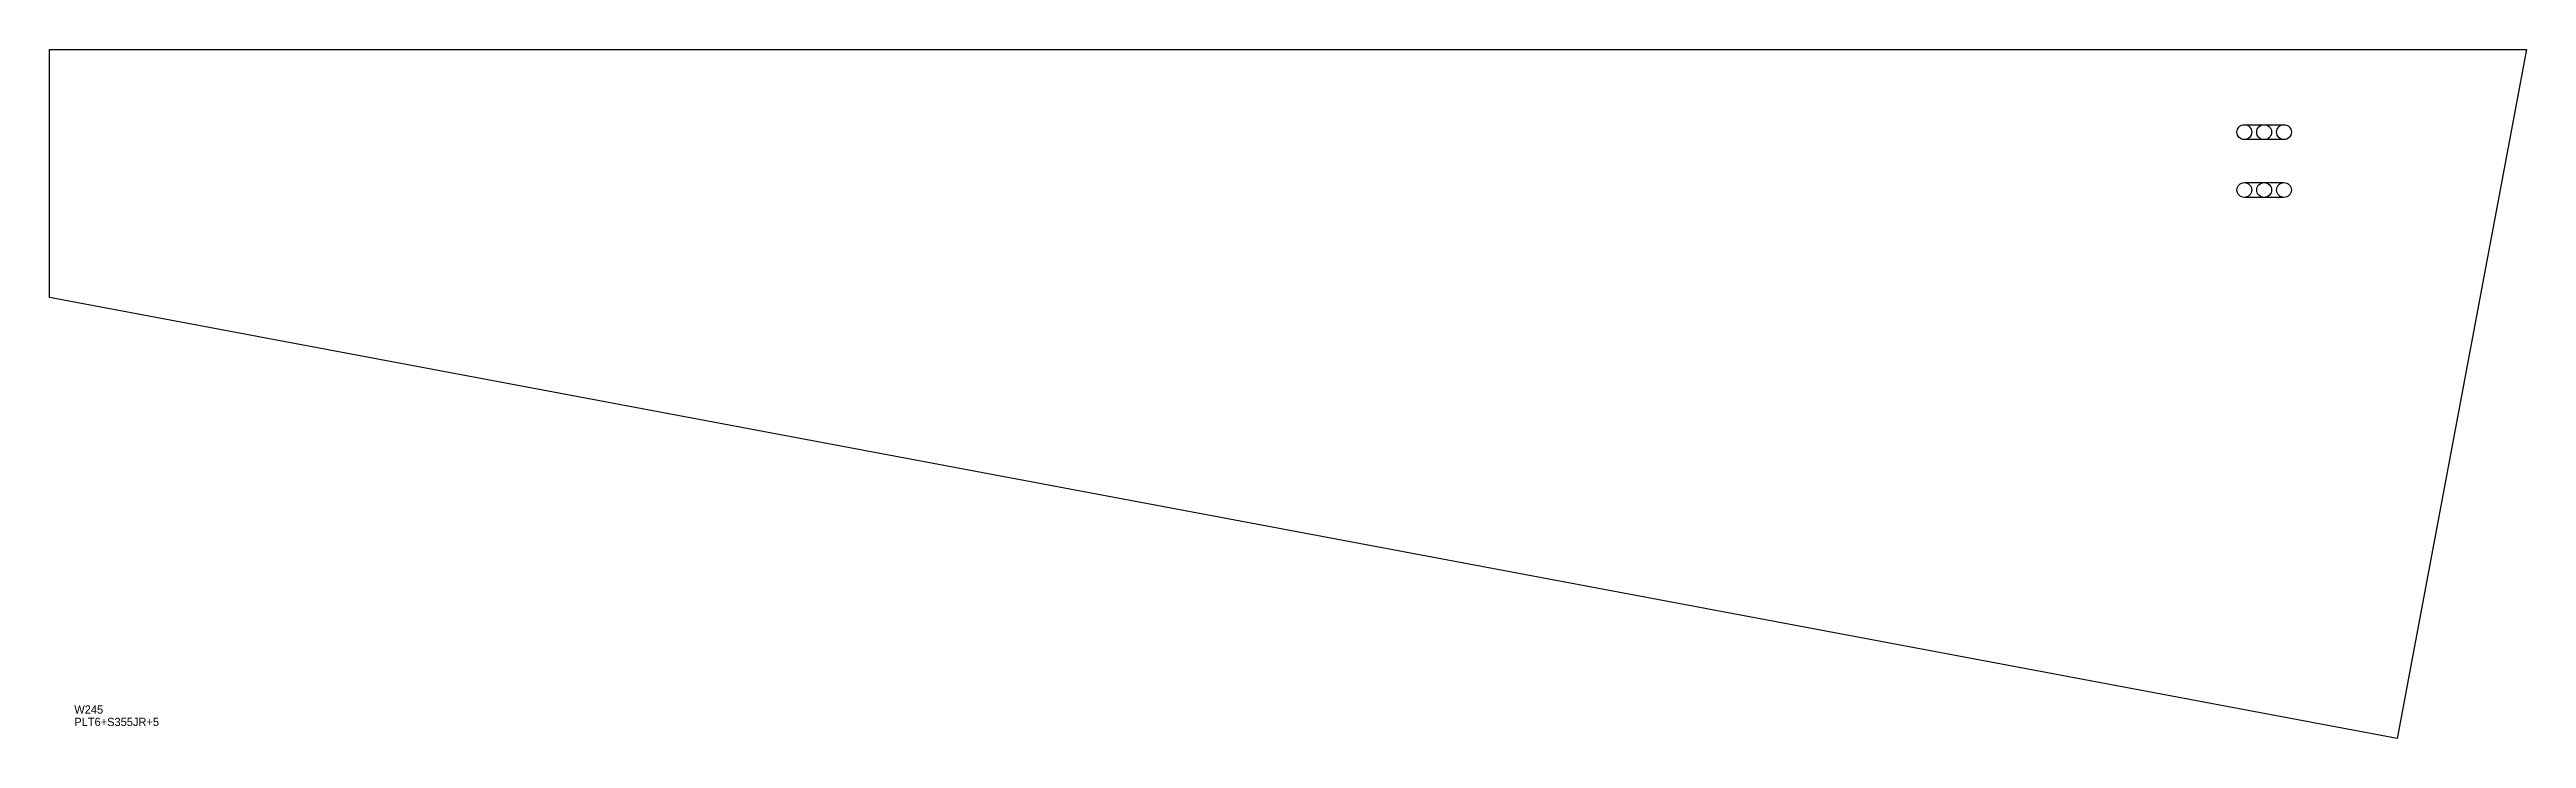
# Model space of a CAD drawing. Extents: x 0 to 3000, y 0 to 834.
import ezdxf

# ---------------------------------------------------------------- set-up
doc = ezdxf.new("R2010")
doc.units = 0
for name, color, linetype in [('18', 7, 'CONTINUOUS'), ('CUT', 7, 'CONTINUOUS'), ('LAYOUT', 4, 'CONTINUOUS'), ('SCRIBE', 3, 'CONTINUOUS'), ('TEXT', 7, 'CONTINUOUS')]:
    doc.layers.add(name, color=color, linetype=linetype)

msp = doc.modelspace()

# ---------------------------------------------------------------- linework, layer by layer
at = {"layer": '18', "color": 7, "linetype": 'CONTINUOUS'}
for centre, radius in [((2658.3, 733.98), 9), ((2682.3, 733.98), 9), ((2706.3, 733.98), 9), ((2658.3, 663.98), 9), ((2682.3, 663.98), 9), ((2706.3, 663.98), 9), ((0, 0), 0), ((0, 0), 0)]:
    msp.add_circle(centre, radius, dxfattribs=at)
at = {"layer": 'CUT', "color": 7, "linetype": 'CONTINUOUS'}
msp.add_lwpolyline([(0, 533.98), (0, 833.98), (3000, 833.98), (2843.38, 0)], close=True, dxfattribs=at)
at = {"layer": 'LAYOUT', "color": 4, "linetype": 'CONTINUOUS'}
for points in [[(2658.3, 724.98, -1), (2658.3, 742.98), (2706.3, 742.98, -1), (2706.3, 724.98)], [(2658.3, 654.98, -1), (2658.3, 672.98), (2706.3, 672.98, -1), (2706.3, 654.98)]]:
    msp.add_lwpolyline(points, format="xyb", close=True, dxfattribs=at)

# ---------------------------------------------------------------- texts
at = {"layer": 'SCRIBE', "color": 3}
msp.add_text('W245', height=10, dxfattribs=at).set_placement((30, 30))
at = {"layer": 'TEXT', "color": 7}
msp.add_text('PLT6+S355JR+5', height=10, dxfattribs=at).set_placement((30, 15))

doc.saveas('drawing.dxf')
